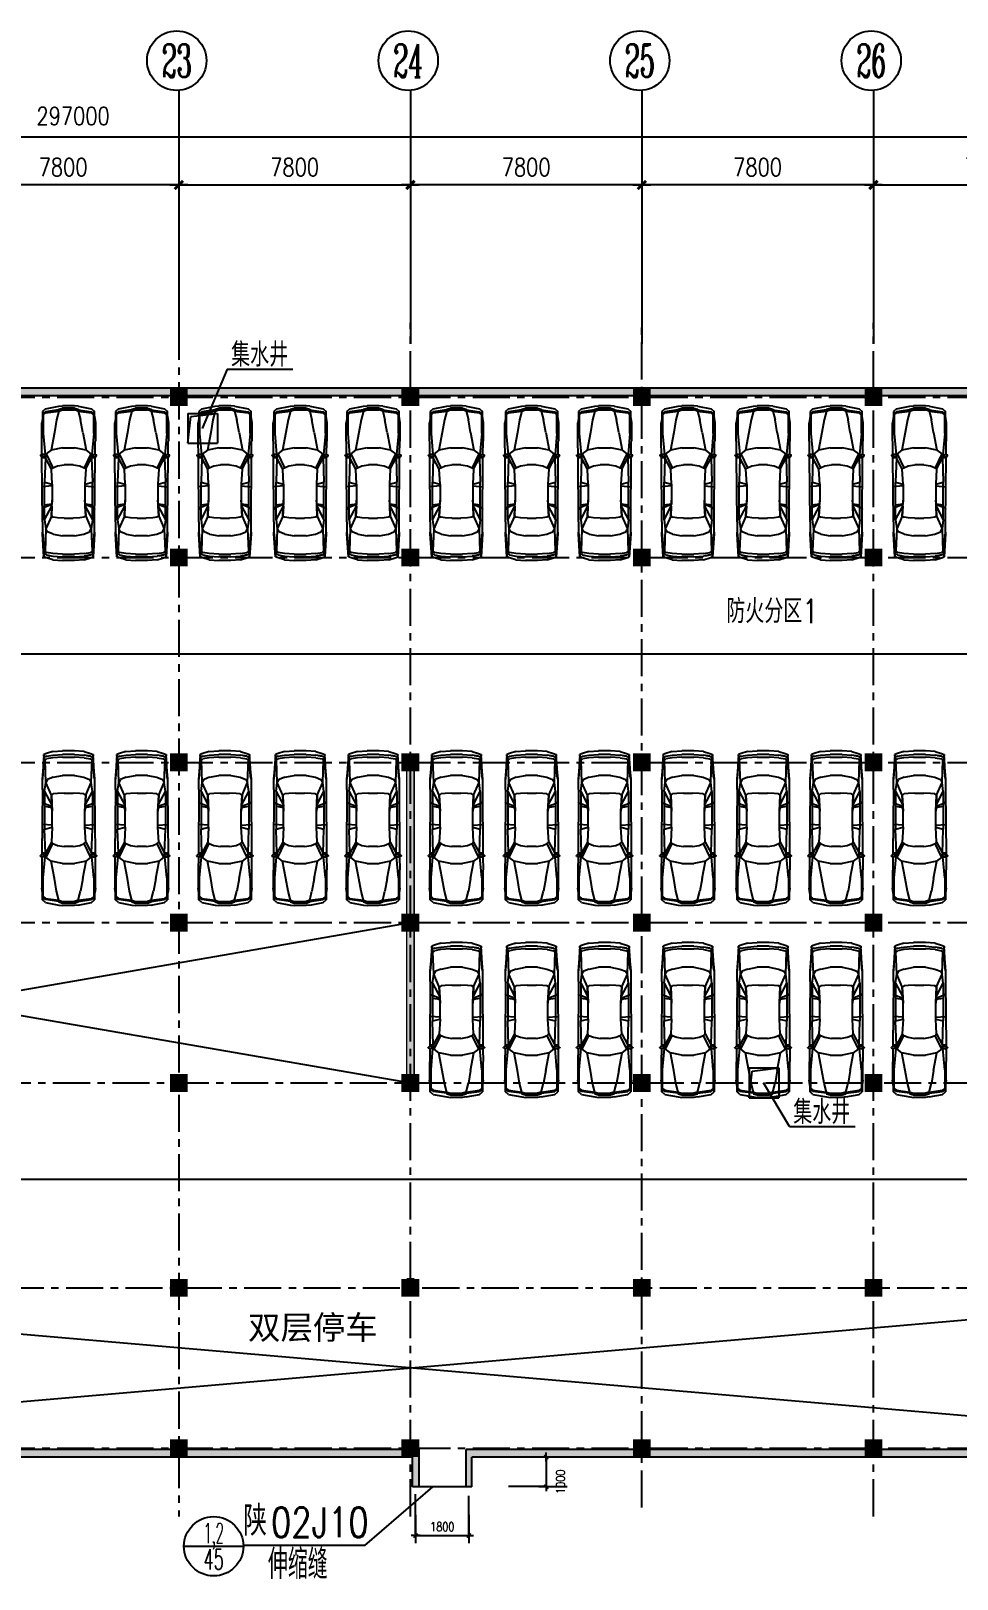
# Model space of a CAD drawing. Extents: x -542930 to 249594, y -301235 to 84515.
# Drawn here: x 68745 to 99945, y -157469 to -105322 of the extents above; entities that cross this region are included whole.
import ezdxf
from ezdxf.enums import TextEntityAlignment as Align

# ---------------------------------------------------------------- set-up
doc = ezdxf.new("R2010")
doc.units = 0
doc.header["$LTSCALE"] = 1000
doc.header["$MEASUREMENT"] = 0
doc.linetypes.add('CENTER', pattern=[2, 1.25, -0.25, 0.25, -0.25])
doc.layers.get('0').update_dxf_attribs({"linetype": 'CONTINUOUS'})
doc.layers.get('DEFPOINTS').update_dxf_attribs({"linetype": 'CONTINUOUS'})
for name, color, linetype in [('A-CH-TEXT', 2, 'CONTINUOUS'), ('A-COLUMN', 5, 'CONTINUOUS'), ('A-FURN', 251, 'CONTINUOUS'), ('A-GRID', 1, 'CENTER'), ('A-STAIR', 3, 'CONTINUOUS'), ('AXIS', 3, 'CONTINUOUS'), ('AXIS_TEXT', 7, 'CONTINUOUS'), ('PUB_DIM', 3, 'CONTINUOUS'), ('PUB_TITLE', 4, 'CONTINUOUS'), ('TEXT', 7, 'CONTINUOUS'), ('WALL', 255, 'CONTINUOUS'), ('中文', 2, 'CONTINUOUS')]:
    doc.layers.add(name, color=color, linetype=linetype)
doc.styles.add('_HZTXT', font='txt.shx', dxfattribs={"width": 0.8, "bigfont": 'hztxt.shx'})
doc.styles.add('COMP', font='complex', dxfattribs={"bigfont": 'hztxt'})
doc.styles.add('COMPLEX', font='COMPLEX')
doc.styles.add('DIM_FONT', font='SIMPLEX.shx', dxfattribs={"width": 0.8})
doc.styles.add('HZTXT', font='SimSun.ttf', dxfattribs={"height": 0.8})
doc.styles.add('HZXY', font='romans.shx', dxfattribs={"width": 0.8, "bigfont": 'hztxt.shx'})
doc.dimstyles.new('AXIS200', dxfattribs={"dimscale": 2, "dimtxt": 300, "dimasz": 1, "dimexe": 250, "dimexo": 300, "dimgap": 150, "dimtad": 1, "dimdec": 0, "dimdsep": 46, "dimtxsty": 'DIM_FONT', "dimblk": '_DIMX', "dimblk1": '_DIMX', "dimblk2": '_DIMX', "dimsah": 1, "dimcen": 5, "dimse1": 1, "dimse2": 1, "dimclrt": 7, "dimadec": 0, "dimazin": 0, "dimtfac": 1, "dimtdec": 0, "dimtix": 1, "dimtmove": 2, "dimatfit": 3, "dimldrblk": '_DIMX', "dimfxl": 1, "dimarcsym": 0})
doc.dimstyles.new('DIMN', dxfattribs={"dimtxt": 300, "dimasz": 1, "dimexe": 250, "dimexo": 300, "dimgap": 150, "dimtad": 1, "dimdec": 0, "dimdsep": 46, "dimtxsty": 'DIM_FONT', "dimblk": '_DIMX', "dimcen": 2.5, "dimclrt": 7, "dimadec": 0, "dimazin": 0, "dimtfac": 1, "dimtdec": 0, "dimtix": 1, "dimtmove": 2, "dimatfit": 3, "dimldrblk": '_DIMX', "dimfxl": 1, "dimtolj": 1, "dimtzin": 0, "dimarcsym": 0})

# ---------------------------------------------------------------- blocks, each defined once
blk = doc.blocks.new('_DIMX')
blk.add_line((-150, 0), (150, 0))
at = {"const_width": 50}
blk.add_lwpolyline([(-70, -70), (70, 70)], dxfattribs=at)
blk = doc.blocks.new('*D406')
at = {"layer": 'DEFPOINTS', "color": 0, "transparency": 16777216}
for p in [(-70073, -107895), (226927, -107895), (-70073, -108895)]:
    blk.add_point(p, dxfattribs=at)
at = {"layer": 'PUB_DIM', "color": 0, "lineweight": -2, "transparency": 16777216}
blk.add_line((226925, -108895), (-70071, -108895), dxfattribs=at)
at = {"layer": 'PUB_DIM', "color": 0, "lineweight": -2, "transparency": 16777216, "xscale": 2, "yscale": 2, "zscale": 2, "rotation": 180}
blk.add_blockref('_DIMX', (-70073, -108895), dxfattribs=at)
at = {"layer": 'PUB_DIM', "color": 0, "lineweight": -2, "transparency": 16777216, "xscale": 2, "yscale": 2, "zscale": 2}
blk.add_blockref('_DIMX', (226927, -108895), dxfattribs=at)
at = {"layer": 'PUB_DIM', "color": 7, "transparency": 16777216, "insert": (70165, -108187), "char_height": 600, "attachment_point": 5, "style": 'DIM_FONT'}
blk.add_mtext('297000', dxfattribs=at)
blk = doc.blocks.new('_FZH')
blk.add_solid([(-0.5, -0.5), (0.5, -0.5), (-0.5, 0.5), (0.5, 0.5)])
blk = doc.blocks.new('_INDEX')
blk.add_line((-0.5, 0), (0.5, 0))
blk.add_circle((0, 0), 0.5)
at = {"style": 'COMP'}
for tag, width, p, p2 in [('1', 2.333333, (-0.17, 0.05), (0.17, 0.05)), ('-', 1.166667, (-0.17, -0.39), (0.17, -0.39))]:
    blk.add_attdef(tag, text='', height=0.34, dxfattribs=dict(at, width=width)).set_placement(p, p2, align=Align.FIT)
blk = doc.blocks.new('A$C26E53DFE')
at = {"layer": 'PUB_DIM'}
blk.add_line((6098, 1122), (1996, 1122), dxfattribs=at)
ref = blk.add_blockref('_INDEX', (1000, 1096), dxfattribs=dict(at, xscale=2000, yscale=2000, zscale=2000))
ref.add_attrib('1', '1,2', dxfattribs={"layer": '0', "height": 680, "style": 'COMP', "width": 0.552632}).set_placement((660, 1196), (1340, 1196), align=Align.FIT)
ref.add_attrib('-', '45', dxfattribs={"layer": '0', "height": 680, "style": 'COMP', "width": 0.6}).set_placement((660, 316), (1340, 316), align=Align.FIT)
at = {"layer": '中文', "style": '_HZTXT', "width": 0.8}
for s, p in [('陕', (1992, 1456)), ('02J10', (2931, 1402))]:
    blk.add_text(s, height=1000, dxfattribs=at).set_placement(p)
at = {"layer": '中文', "style": '_HZTXT', "width": 0.681567}
blk.add_text('伸缩缝', height=1000, dxfattribs=at).set_placement((2828, -8), (4840, -8), align=Align.FIT)
blk = doc.blocks.new('*D276')
at = {"layer": 'DEFPOINTS', "color": 0, "transparency": 16777216}
for p in [(87106, -153359), (86106, -154359), (87106, -154359)]:
    blk.add_point(p, dxfattribs=at)
at = {"layer": 'PUB_DIM', "color": 0, "lineweight": -2, "transparency": 16777216}
for p, q in [((86806, -153359), (85856, -153359)), ((86106, -153360), (86106, -154358)), ((86806, -154359), (85856, -154359))]:
    blk.add_line(p, q, dxfattribs=at)
for p, rotation in [((86106, -153359), 90), ((86106, -154359), 270)]:
    blk.add_blockref('_DIMX', p, dxfattribs=dict(at, rotation=rotation))
at = {"layer": 'PUB_DIM', "color": 7, "transparency": 16777216, "insert": (86585, -154193), "char_height": 300, "attachment_point": 5, "rotation": 90, "style": 'DIM_FONT'}
blk.add_mtext('\\A1;1000', dxfattribs=at)
blk = doc.blocks.new('_AXISO')
blk.add_circle((0, 0), 0.5)
at = {"layer": 'AXIS_TEXT', "style": 'COMPLEX', "width": 1.041667}
blk.add_attdef('A', text='', height=0.56, dxfattribs=at).set_placement((-0.25, -0.28), (0.25, -0.28), align=Align.FIT)
blk = doc.blocks.new('*D290')
at = {"layer": 'DEFPOINTS', "color": 0, "transparency": 16777216}
for p in [(65927, -110510), (65927, -114910), (73727, -114910)]:
    blk.add_point(p, dxfattribs=at)
at = {"layer": 'PUB_DIM', "color": 0, "lineweight": -2, "transparency": 16777216}
blk.add_line((73725, -110510), (65929, -110510), dxfattribs=at)
at = {"layer": 'PUB_DIM', "color": 0, "lineweight": -2, "transparency": 16777216, "xscale": 2, "yscale": 2, "zscale": 2, "rotation": 180}
blk.add_blockref('_DIMX', (65927, -110510), dxfattribs=at)
at = {"layer": 'PUB_DIM', "color": 0, "lineweight": -2, "transparency": 16777216, "xscale": 2, "yscale": 2, "zscale": 2}
blk.add_blockref('_DIMX', (73727, -110510), dxfattribs=at)
at = {"layer": 'PUB_DIM', "color": 7, "transparency": 16777216, "insert": (69827, -109910), "char_height": 600, "attachment_point": 5, "style": 'DIM_FONT'}
blk.add_mtext('7800', dxfattribs=at)
blk = doc.blocks.new('*D291')
at = {"layer": 'DEFPOINTS', "color": 0, "transparency": 16777216}
for p in [(81529, -110510), (73729, -114910), (81529, -114910)]:
    blk.add_point(p, dxfattribs=at)
at = {"layer": 'PUB_DIM', "color": 0, "lineweight": -2, "transparency": 16777216}
blk.add_line((73731, -110510), (81527, -110510), dxfattribs=at)
at = {"layer": 'PUB_DIM', "color": 0, "lineweight": -2, "transparency": 16777216, "xscale": 2, "yscale": 2, "zscale": 2, "rotation": 180}
blk.add_blockref('_DIMX', (73729, -110510), dxfattribs=at)
at = {"layer": 'PUB_DIM', "color": 0, "lineweight": -2, "transparency": 16777216, "xscale": 2, "yscale": 2, "zscale": 2}
blk.add_blockref('_DIMX', (81529, -110510), dxfattribs=at)
at = {"layer": 'PUB_DIM', "color": 7, "transparency": 16777216, "insert": (77629, -109910), "char_height": 600, "attachment_point": 5, "style": 'DIM_FONT'}
blk.add_mtext('7800', dxfattribs=at)
blk = doc.blocks.new('M_F27')
for p, q in [((-2489, 522), (-2514, 196)), ((-2489, 522), (-2426, 736)), ((-2426, 736), (-2389, 824)), ((-2389, 824), (-1610, 874)), ((-2389, 824), (-1560, 874)), ((-2264, 812), (-2389, 824)), ((-2364, 522), (-2389, 196)), ((-2326, 736), (-2364, 522)), ((-2326, 736), (-2351, 596)), ((-2351, 594), (-2351, 596)), ((-2326, 736), (-2288, 811)), ((-2301, 196), (-2276, 522)), ((-2200, 786), (-2288, 811)), ((-2276, 522), (-2238, 736)), ((-2200, 786), (-2238, 736)), ((-1560, 874), (-2212, 815)), ((-2208, 815), (-2211, 814)), ((-1660, 862), (-2208, 815)), ((-1446, 761), (-2200, 786)), ((-1560, 874), (-1660, 862)), ((-1622, 510), (-1547, 698)), ((-1617, 869), (-1620, 866)), ((-1208, 874), (-1610, 874)), ((-1547, 698), (-1446, 761)), ((-1145, 799), (-1446, 761)), ((-1019, 572), (-1446, 761)), ((-1208, 874), (980, 889)), ((-1145, 799), (-682, 557)), ((-1145, 799), (124, 799)), ((-1019, 572), (-1057, 510)), ((-680, 556), (-1019, 572)), ((-1019, 572), (-479, 547)), ((-743, 849), (-793, 874)), ((-730, 799), (-743, 849)), ((-630, 555), (-730, 799)), ((-680, 556), (-630, 555)), ((-642, 799), (-605, 554)), ((-605, 554), (-630, 555)), ((-479, 547), (-605, 554)), ((61, 547), (-479, 547)), ((-2, 547), (-27, 877)), ((124, 799), (61, 547)), ((61, 547), (564, 572)), ((941, 773), (124, 799)), ((564, 572), (941, 773)), ((564, 572), (614, 522)), ((1079, 748), (614, 522)), ((614, 522), (677, 371)), ((941, 773), (941, 874)), ((983, 777), (941, 773)), ((941, 773), (987, 765)), ((980, 902), (995, 790)), ((980, 790), (980, 898)), ((995, 790), (980, 790)), ((980, 790), (992, 746)), ((984, 905), (1020, 939)), ((992, 746), (1021, 747)), ((995, 790), (1022, 746)), ((1022, 748), (995, 790)), ((1021, 747), (1022, 748)), ((1053, 768), (1022, 746)), ((1036, 935), (1062, 857)), ((1036, 756), (1079, 748)), ((1051, 889), (1497, 893)), ((1057, 776), (1062, 857)), ((1770, 849), (1058, 784)), ((1204, 585), (1079, 748)), ((1795, 472), (1204, 585)), ((1280, 196), (1204, 585)), ((1506, 899), (2121, 899)), ((2461, 849), (1770, 849)), ((2272, 876), (2121, 899)), ((2272, 876), (2272, 874)), ((2437, 851), (2272, 876)), ((2511, 874), (2287, 874)), ((2398, 849), (2461, 773)), ((2437, 850), (2433, 851)), ((2498, 773), (2436, 849)), ((2511, 874), (2450, 850)), ((2461, 773), (2523, 321)), ((2561, 321), (2498, 773)), ((2599, 773), (2511, 874)), ((2599, 773), (2687, 321)), ((-2514, -206), (-2514, 196)), ((-2389, -206), (-2389, 196)), ((-2301, 196), (-2301, -206)), ((-1622, 510), (-1685, 196)), ((-1685, -206), (-1685, 196)), ((-1082, 145), (-1070, 371)), ((-1082, 145), (-1082, -156)), ((-1070, 371), (-1057, 510)), ((677, 371), (714, 145)), ((714, -156), (714, 145)), ((1280, 196), (1280, -206)), ((2222, 397), (1795, 472)), ((2523, 321), (2222, 397)), ((2523, 321), (2586, 321)), ((2523, 321), (2561, 196)), ((2580, 196), (2542, 321)), ((2561, 196), (2561, -206)), ((2611, 196), (2574, 321)), ((2580, 321), (2618, 196)), ((2580, 196), (2580, -206)), ((2611, 196), (2611, -206)), ((2618, -206), (2618, 196)), ((2687, 321), (2699, 196)), ((2699, -206), (2699, 196)), ((-2489, -533), (-2514, -206)), ((-2389, -206), (-2364, -533)), ((-2276, -533), (-2301, -206)), ((-1685, -206), (-1622, -520)), ((-1622, -520), (-1547, -709)), ((-1070, -382), (-1082, -156)), ((-1057, -520), (-1070, -382)), ((-1019, -583), (-1057, -520)), ((677, -382), (614, -533)), ((714, -156), (677, -382)), ((1204, -596), (1280, -206)), ((1795, -483), (1204, -596)), ((1795, -483), (2222, -407)), ((2523, -332), (2222, -407)), ((2523, -332), (2461, -784)), ((2561, -332), (2498, -784)), ((2523, -332), (2561, -206)), ((2586, -332), (2523, -332)), ((2580, -206), (2542, -332)), ((2618, -6), (2561, -6)), ((2574, -332), (2611, -206)), ((2618, -206), (2580, -332)), ((2687, -332), (2599, -784)), ((2687, -332), (2699, -206)), ((-2489, -533), (-2426, -747)), ((-2426, -747), (-2389, -835)), ((-2389, -835), (-2264, -823)), ((-1560, -885), (-2389, -835)), ((-1610, -885), (-2389, -835)), ((-2326, -747), (-2364, -533)), ((-2351, -607), (-2351, -605)), ((-2351, -607), (-2326, -747)), ((-2326, -747), (-2288, -822)), ((-2288, -822), (-2200, -797)), ((-2276, -533), (-2238, -747)), ((-2200, -797), (-2238, -747)), ((-2212, -826), (-1560, -885)), ((-2208, -826), (-2211, -825)), ((-1660, -872), (-2208, -826)), ((-1446, -772), (-2200, -797)), ((-1560, -885), (-1660, -872)), ((-1621, -877), (-1617, -880)), ((-1610, -885), (-1208, -885)), ((-1547, -709), (-1446, -772)), ((-1019, -583), (-1446, -772)), ((-1145, -809), (-1446, -772)), ((-1208, -885), (980, -900)), ((-682, -568), (-1145, -809)), ((-1145, -809), (124, -809)), ((-479, -558), (-1019, -583)), ((-1019, -583), (-680, -567)), ((-743, -860), (-793, -885)), ((-743, -860), (-730, -809)), ((-730, -809), (-630, -566)), ((-680, -567), (-682, -568)), ((-680, -567), (-630, -566)), ((-605, -565), (-642, -809)), ((-630, -566), (-605, -565)), ((-605, -565), (-479, -558)), ((61, -558), (-479, -558)), ((-2, -558), (-27, -884)), ((61, -558), (124, -809)), ((564, -583), (61, -558)), ((941, -784), (124, -809)), ((614, -533), (564, -583)), ((564, -583), (941, -784)), ((1079, -759), (614, -533)), ((987, -776), (941, -784)), ((983, -788), (941, -784)), ((941, -885), (941, -784)), ((992, -757), (980, -800)), ((995, -800), (980, -800)), ((995, -800), (980, -913)), ((980, -909), (980, -800)), ((984, -916), (1020, -950)), ((992, -757), (1021, -758)), ((995, -800), (1022, -757)), ((1022, -758), (995, -800)), ((1021, -758), (1022, -758)), ((1022, -757), (1053, -779)), ((1036, -767), (1079, -759)), ((1036, -946), (1062, -867)), ((1051, -901), (1497, -904)), ((1057, -787), (1062, -867)), ((1770, -860), (1058, -795)), ((1204, -596), (1079, -759)), ((2121, -910), (1506, -910)), ((1770, -860), (2461, -860)), ((2121, -910), (2272, -887)), ((2270, -887), (2121, -910)), ((2437, -861), (2272, -887)), ((2272, -885), (2272, -887)), ((2285, -885), (2511, -885)), ((2398, -860), (2461, -784)), ((2436, -860), (2498, -784)), ((2437, -861), (2436, -860)), ((2450, -861), (2511, -885)), ((2599, -784), (2511, -885))]:
    blk.add_line(p, q)
for centre, start, end in [((990, 898), 132.965, 179.7454), ((1027, 932), 18.1573, 132.965), ((1047, 776), 305.1542, 356.8636), ((990, -909), 180.2546, 227.035), ((1027, -942), 227.035, 341.8427), ((1047, -787), 3.1798, 54.8458)]:
    blk.add_arc(centre, 10, start, end)
at = {"width": 0.8, "flags": 9}
for tag in ['XSIZE', 'YSIZE']:
    blk.add_attdef(tag, (0, 0), '', height=0.5, dxfattribs=at)
blk = doc.blocks.new('*D445')
at = {"layer": 'DEFPOINTS', "color": 0, "transparency": 16777216}
for p in [(104925, -110508), (97125, -114908), (104925, -114908)]:
    blk.add_point(p, dxfattribs=at)
at = {"layer": 'PUB_DIM', "color": 0, "lineweight": -2, "transparency": 16777216}
blk.add_line((97127, -110508), (104923, -110508), dxfattribs=at)
at = {"layer": 'PUB_DIM', "color": 0, "lineweight": -2, "transparency": 16777216, "xscale": 2, "yscale": 2, "zscale": 2, "rotation": 180}
blk.add_blockref('_DIMX', (97125, -110508), dxfattribs=at)
at = {"layer": 'PUB_DIM', "color": 0, "lineweight": -2, "transparency": 16777216, "xscale": 2, "yscale": 2, "zscale": 2}
blk.add_blockref('_DIMX', (104925, -110508), dxfattribs=at)
at = {"layer": 'PUB_DIM', "color": 7, "transparency": 16777216, "insert": (101025, -109908), "char_height": 600, "attachment_point": 5, "style": 'DIM_FONT'}
blk.add_mtext('7800', dxfattribs=at)
blk = doc.blocks.new('*D446')
at = {"layer": 'DEFPOINTS', "color": 0, "transparency": 16777216}
for p in [(81527, -110510), (81527, -114910), (89327, -114910)]:
    blk.add_point(p, dxfattribs=at)
at = {"layer": 'PUB_DIM', "color": 0, "lineweight": -2, "transparency": 16777216}
blk.add_line((89325, -110510), (81529, -110510), dxfattribs=at)
at = {"layer": 'PUB_DIM', "color": 0, "lineweight": -2, "transparency": 16777216, "xscale": 2, "yscale": 2, "zscale": 2, "rotation": 180}
blk.add_blockref('_DIMX', (81527, -110510), dxfattribs=at)
at = {"layer": 'PUB_DIM', "color": 0, "lineweight": -2, "transparency": 16777216, "xscale": 2, "yscale": 2, "zscale": 2}
blk.add_blockref('_DIMX', (89327, -110510), dxfattribs=at)
at = {"layer": 'PUB_DIM', "color": 7, "transparency": 16777216, "insert": (85427, -109910), "char_height": 600, "attachment_point": 5, "style": 'DIM_FONT'}
blk.add_mtext('7800', dxfattribs=at)
blk = doc.blocks.new('*D447')
at = {"layer": 'DEFPOINTS', "color": 0, "transparency": 16777216}
for p in [(89325, -110510), (89325, -114910), (97125, -114910)]:
    blk.add_point(p, dxfattribs=at)
at = {"layer": 'PUB_DIM', "color": 0, "lineweight": -2, "transparency": 16777216}
blk.add_line((97123, -110510), (89327, -110510), dxfattribs=at)
at = {"layer": 'PUB_DIM', "color": 0, "lineweight": -2, "transparency": 16777216, "xscale": 2, "yscale": 2, "zscale": 2, "rotation": 180}
blk.add_blockref('_DIMX', (89325, -110510), dxfattribs=at)
at = {"layer": 'PUB_DIM', "color": 0, "lineweight": -2, "transparency": 16777216, "xscale": 2, "yscale": 2, "zscale": 2}
blk.add_blockref('_DIMX', (97125, -110510), dxfattribs=at)
at = {"layer": 'PUB_DIM', "color": 7, "transparency": 16777216, "insert": (93225, -109910), "char_height": 600, "attachment_point": 5, "style": 'DIM_FONT'}
blk.add_mtext('7800', dxfattribs=at)

msp = doc.modelspace()

# ---------------------------------------------------------------- hatches: boundary and pattern name
at = {"layer": 'PUB_DIM'}
h = msp.add_hatch(color=256, dxfattribs=at)
h.paths.add_polyline_path([(89327.295, -117358.951), (81527.295, -117358.951), (81527.295, -117658.951), (81652.487, -117658.951), (81652.487, -117608.951), (89327.295, -117608.951)])
h.paths.add_polyline_path([(97127.295, -117358.951), (89327.295, -117358.951), (89327.295, -117608.951), (97127.295, -117608.951)])
h.paths.add_polyline_path([(104927.295, -117358.951), (97127.295, -117358.951), (97127.295, -117608.951), (104927.295, -117608.951)])
h.paths.add_polyline_path([(108027.701, -116358.951), (107827.701, -116358.951), (107827.701, -117358.951), (104927.295, -117358.951), (104927.295, -117608.951), (108027.701, -117608.951)])
h = msp.add_hatch(color=256, dxfattribs=at)
h.paths.add_polyline_path([(58127.295, -117608.951), (58127.295, -117358.951), (50327.295, -117358.951), (50327.295, -117608.951)])
h.paths.add_polyline_path([(65914.781, -117608.951), (65914.781, -117358.951), (58127.295, -117358.951), (58127.295, -117608.951)])
h.paths.add_polyline_path([(73727.295, -117608.951), (73727.295, -117358.951), (65927.295, -117358.951), (65927.295, -117608.951)])
h.paths.add_polyline_path([(75014.747, -117358.951), (74908.997, -117608.951), (81402.487, -117608.951), (81402.487, -117658.951), (81527.295, -117658.951), (81527.295, -117358.951)])
h.paths.add_polyline_path([(74908.997, -117608.951), (75014.747, -117358.951), (73727.295, -117358.951), (73727.295, -117608.951)])
h = msp.add_hatch(color=256, dxfattribs=at)
h.paths.add_polyline_path([(81527.295, -129958.951), (81402.487, -129958.951), (81402.487, -135358.951), (81527.295, -135358.951)])
h.paths.add_polyline_path([(81527.295, -135358.951), (81652.487, -135358.951), (81652.487, -129958.951), (81527.295, -129958.951)])
h.paths.add_polyline_path([(81527.295, -135358.951), (81402.487, -135380.552), (81402.487, -140737.35), (81527.295, -140758.951)])
h.paths.add_polyline_path([(81527.295, -140758.951), (81652.487, -140758.951), (81652.487, -135358.951), (81527.295, -135358.951)])
h = msp.add_hatch(color=256, dxfattribs=at)
h.paths.add_polyline_path([(73727.295, -153358.951), (73727.295, -153108.951), (65927.295, -153108.951), (65927.295, -153358.951)])
h.paths.add_polyline_path([(74919.972, -153358.951), (74840.843, -153108.951), (73727.295, -153108.951), (73727.295, -153358.951)])
h.paths.add_polyline_path([(65927.295, -153358.951), (65927.295, -153108.951), (58127.295, -153108.951), (58127.295, -153358.951)])
h.paths.add_polyline_path([(50327.295, -153108.951), (50327.295, -153358.951), (53027.295, -153358.951), (53027.295, -154158.951), (50648.624, -154158.951), (50876.295, -154408.951), (53277.295, -154408.951), (53277.295, -153358.951), (58127.295, -153358.951), (58127.295, -153108.951)])
h.paths.add_polyline_path([(55393.786, -154307.426), (55393.786, -153357.426), (55843.786, -153357.426), (55843.786, -154307.426)], flags=25)
h = msp.add_hatch(color=256, dxfattribs=at)
h.paths.add_polyline_path([(112852.487, -153108.951), (112852.487, -153058.951), (112727.295, -153058.951), (112727.295, -153358.951), (120039.823, -153358.951), (119957.37, -153108.951)])
h.paths.add_polyline_path([(112727.295, -153358.951), (112727.295, -153058.951), (112602.487, -153058.951), (112602.487, -153108.951), (104927.295, -153108.951), (104927.295, -153358.951)])
h.paths.add_polyline_path([(104927.295, -153358.951), (104927.295, -153108.951), (97127.295, -153108.951), (97127.295, -153358.951)])
h.paths.add_polyline_path([(97127.295, -153358.951), (97127.295, -153108.951), (89327.295, -153108.951), (89327.295, -153358.951)])
h.paths.add_polyline_path([(89327.295, -153358.951), (89327.295, -153108.951), (83402.103, -153108.951), (83402.103, -154358.951), (83602.103, -154358.951), (83602.103, -153358.951)])
h.paths.add_polyline_path([(81827.295, -153058.951), (81527.295, -153058.951), (81527.295, -153358.951), (81602.295, -153358.951), (81602.295, -154358.951), (81827.295, -154358.951)])
h.paths.add_polyline_path([(81527.295, -153358.951), (81527.295, -153058.951), (81402.487, -153058.951), (81402.487, -153108.951), (74840.843, -153108.951), (74919.972, -153358.951)])

# ---------------------------------------------------------------- linework, layer by layer
at = {"color": 6}
for p, q in [((50326.533, -140758.951), (81527.295, -135358.951)), ((50326.533, -135358.951), (81527.295, -140758.951)), ((50327.295, -153058.951), (112727.295, -147658.951)), ((112727.295, -153058.951), (50327.295, -147658.951))]:
    msp.add_line(p, q, dxfattribs=at)
for p, q in [((81702.296, -155949.451), (81702.296, -154610.301)), ((83502.106, -156005.953), (83502.106, -154666.803)), ((86105.792, -154356.951), (84835.964, -154356.951))]:
    msp.add_line(p, q)
at = {"layer": 'A-GRID'}
for p, q in [((73727.295, -115154.779), (73727.295, -155358.951)), ((81527.295, -155358.951), (81527.295, -115153.839)), ((89327.295, -155058.951), (89327.295, -115153.065)), ((97127.295, -155358.951), (97127.295, -115152.292)), ((-70372.705, -117658.951), (229916.059, -117658.951)), ((-70372.705, -123058.951), (229916.059, -123058.951)), ((-70372.705, -129958.951), (229916.059, -129958.951)), ((-70372.705, -135358.951), (229916.059, -135358.951)), ((-74513.172, -140758.951), (229916.059, -140758.951)), ((-70072.705, -147658.951), (229916.059, -147658.951)), ((-70372.705, -153058.951), (229916.059, -153058.951))]:
    msp.add_line(p, q, dxfattribs=at)
at = {"layer": 'A-STAIR'}
for p, q in [((-56370.682, -126309.09), (212301.177, -126308.938)), ((40642.236, -143996.708), (218301.177, -143996.708))]:
    msp.add_line(p, q, dxfattribs=at)
at = {"layer": 'PUB_DIM'}
for p, q in [((73727.295, -107319.699), (73727.295, -115862.44)), ((81527.295, -107319.699), (81527.295, -115862.44)), ((89327.295, -107319.699), (89327.295, -115862.44)), ((97127.295, -107319.699), (97127.295, -115862.44)), ((79998.352, -156338.694), (82281.234, -154358.951))]:
    msp.add_line(p, q, dxfattribs=at)
at = {"layer": 'PUB_TITLE'}
for p, q in [((75359.064, -116715.516), (74514.717, -118711.61)), ((75359.064, -116715.516), (77571.467, -116715.516)), ((74025.316, -118207.115), (74025.316, -119207.115)), ((74025.316, -118207.115), (75025.316, -118207.115)), ((74025.316, -119207.115), (74132.722, -118313.339)), ((74132.722, -118313.339), (75025.316, -118207.115)), ((75025.316, -118207.115), (75025.316, -119207.115)), ((74025.316, -119207.115), (75025.316, -119207.115)), ((92938.177, -140254.456), (92938.177, -141254.456)), ((92938.177, -140254.456), (93938.177, -140254.456)), ((93045.582, -140360.679), (93938.177, -140254.456)), ((93938.177, -140254.456), (93938.177, -141254.456)), ((92938.177, -141254.456), (93045.582, -140360.679)), ((94296.499, -142228.161), (93427.577, -140758.951)), ((92938.177, -141254.456), (93938.177, -141254.456)), ((94296.499, -142228.161), (96508.902, -142228.161))]:
    msp.add_line(p, q, dxfattribs=at)
at = {"layer": 'WALL', "color": 54}
for p, q in [((107827.701, -117358.951), (49980.076, -117358.951)), ((81402.487, -117608.951), (50277.295, -117608.951)), ((108027.701, -117608.951), (81652.487, -117608.951)), ((81402.487, -123058.951), (81652.487, -123058.951)), ((81402.487, -129958.951), (81652.487, -129958.951)), ((81402.487, -140758.951), (81652.487, -140758.951)), ((81402.487, -147358.951), (81652.487, -147358.951)), ((81402.487, -153108.951), (49980.076, -153108.951)), ((81827.295, -154358.951), (81827.295, -153058.951)), ((112602.487, -153108.951), (83402.103, -153108.951)), ((83402.103, -154358.951), (83402.103, -153108.951)), ((81602.295, -153358.951), (53277.295, -153358.951)), ((81602.295, -154358.951), (81602.295, -153358.951)), ((83602.103, -154358.951), (83602.103, -153358.951)), ((128027.295, -153358.951), (83602.103, -153358.951)), ((83602.103, -154358.951), (81602.295, -154358.951))]:
    msp.add_line(p, q, dxfattribs=at)
at = {"layer": 'WALL', "color": 54, "const_width": 50}
for points in [[(81402.487, -140758.951), (81402.487, -129958.951)], [(81652.487, -140758.951), (81652.487, -129958.951)]]:
    msp.add_lwpolyline(points, dxfattribs=at)

# ---------------------------------------------------------------- block references
at = {"layer": 'A-COLUMN', "xscale": 600, "yscale": 600, "zscale": 599.9999999999989}
for p in [(73727.295, -117658.951), (81527.295, -117658.951), (89327.295, -117658.951), (97127.295, -117658.951), (73727.295, -123058.951), (81527.295, -123058.951), (89327.295, -123058.951), (97127.295, -123058.951), (73727.295, -129958.951), (81527.295, -129958.951), (89327.295, -129958.951), (97127.295, -129958.951), (73727.295, -135358.951), (81527.295, -135358.951), (89327.295, -135358.951), (97127.295, -135358.951), (73727.295, -140758.951), (81527.295, -140758.951), (89327.295, -140758.951), (97127.295, -140758.951), (73727.295, -147658.951), (81527.295, -147658.951), (81527.295, -147659), (89327.295, -147658.951), (97127.295, -147658.951), (73727.295, -153058.951), (81527.295, -153058.951), (81527.295, -153059), (89327.295, -153058.951), (97127.295, -153058.951)]:
    msp.add_blockref('_FZH', p, dxfattribs=at)
at = {"layer": 'A-FURN', "color": 251, "rotation": 90}
for p in [(70005.262, -120647.83), (72464.674, -120647.83), (75272.939, -120647.83), (77805.262, -120647.83), (80264.674, -120647.83), (83072.939, -120647.83), (85605.262, -120647.83), (88064.674, -120647.83), (90872.939, -120647.83), (93405.262, -120647.83), (95864.674, -120647.83), (98672.939, -120647.83)]:
    msp.add_blockref('M_F27', p, dxfattribs=at)
at = {"layer": 'A-FURN', "color": 251, "xscale": -1, "rotation": 90}
for p in [(70005.262, -132081.678), (72464.674, -132081.678), (75272.939, -132081.678), (77805.262, -132081.678), (80264.674, -132081.678), (83072.939, -132081.678), (85605.262, -132081.678), (88064.674, -132081.678), (90872.939, -132081.678), (93405.262, -132081.678), (95864.674, -132081.678), (98672.939, -132081.678), (83072.939, -138544.304), (85605.262, -138544.304), (88064.674, -138544.304), (90872.939, -138544.304), (93405.262, -138544.304), (95864.674, -138544.304), (98672.939, -138544.304)]:
    msp.add_blockref('M_F27', p, dxfattribs=at)
at = {"layer": 'AXIS'}
ref = msp.add_blockref('_AXISO', (73655.922, -106322.249), dxfattribs=dict(at, xscale=2000, yscale=2000, zscale=2000))
ref.add_attrib('A', '23', dxfattribs={"layer": 'AXIS_TEXT', "height": 1120, "style": 'COMPLEX', "width": 0.551471}).set_placement((73155.922, -106882.249), (74155.922, -106882.249), align=Align.FIT)
ref = msp.add_blockref('_AXISO', (81455.922, -106322.249), dxfattribs=dict(at, xscale=2000, yscale=2000, zscale=2000))
ref.add_attrib('A', '24', dxfattribs={"layer": 'AXIS_TEXT', "height": 1120, "style": 'COMPLEX', "width": 0.520833}).set_placement((80955.922, -106882.249), (81955.922, -106882.249), align=Align.FIT)
ref = msp.add_blockref('_AXISO', (89255.922, -106322.249), dxfattribs=dict(at, xscale=2000, yscale=2000, zscale=2000))
ref.add_attrib('A', '25', dxfattribs={"layer": 'AXIS_TEXT', "height": 1120, "style": 'COMPLEX', "width": 0.551471}).set_placement((88755.922, -106882.249), (89755.922, -106882.249), align=Align.FIT)
ref = msp.add_blockref('_AXISO', (97055.922, -106322.249), dxfattribs=dict(at, xscale=2000, yscale=2000, zscale=2000))
ref.add_attrib('A', '26', dxfattribs={"layer": 'AXIS_TEXT', "height": 1120, "style": 'COMPLEX', "width": 0.551471}).set_placement((96555.922, -106882.249), (97555.922, -106882.249), align=Align.FIT)
at = {"layer": 'PUB_DIM'}
msp.add_blockref('A$C26E53DFE', (73900.315, -157461.163), dxfattribs=at)

# ---------------------------------------------------------------- texts
at = {"layer": 'A-CH-TEXT', "color": 7, "style": 'HZXY', "width": 0.8}
for s, p in [('集水井', (75488.804, -116626.727)), ('防火分区1', (92171.533, -125265.67)), ('集水井', (94426.239, -142139.372))]:
    msp.add_text(s, height=800, dxfattribs=at).set_placement(p)
at = {"layer": 'TEXT', "style": 'HZTXT'}
msp.add_text('双层停车', height=800, dxfattribs=at).set_placement((76059.831, -149393.676))

# ---------------------------------------------------------------- dimensions: what is measured, and where the dimension line sits
at = {"layer": 'PUB_DIM'}
for base, p1, p2, angle, dimstyle, picture, middle in [((-70072.707, -108894.904), (226927.293, -107894.904), (-70072.707, -107894.904), 180, 'AXIS200', '*D406', (70165.337, -108187.343)), ((86105.792, -154358.951), (87105.792, -153358.951), (87105.792, -154358.951), 270, 'DIMN', '*D276', (86584.581, -154192.688))]:
    dim = msp.add_linear_dim(base=base, p1=p1, p2=p2, angle=angle, dimstyle=dimstyle, dxfattribs=at)
    dim.commit()
    dim.dimension.update_dxf_attribs({"geometry": picture, "text_midpoint": middle, "dimtype": 161})
for base, p1, p2, picture, middle in [((65927.295, -110509.937), (73727.295, -114909.937), (65927.295, -114909.937), '*D290', (69827.295, -109909.937)), ((81529.295, -110509.937), (73729.295, -114909.937), (81529.295, -114909.937), '*D291', (77629.295, -109909.937)), ((81527.295, -110509.937), (89327.295, -114909.937), (81527.295, -114909.937), '*D446', (85427.295, -109909.937)), ((89325.295, -110509.937), (97125.295, -114909.937), (89325.295, -114909.937), '*D447', (93225.295, -109909.937)), ((104925.295, -110507.937), (97125.295, -114907.937), (104925.295, -114907.937), '*D445', (101025.295, -109907.937))]:
    dim = msp.add_linear_dim(base=base, p1=p1, p2=p2, dimstyle='AXIS200', dxfattribs=at)
    dim.commit()
    dim.dimension.update_dxf_attribs({"geometry": picture, "text_midpoint": middle})
msp.add_aligned_dim(p1=(81702.296, -155005.953), p2=(83502.106, -155005.953), distance=-1000, dimstyle='DIMN', dxfattribs=at).render()

doc.saveas('drawing.dxf')
